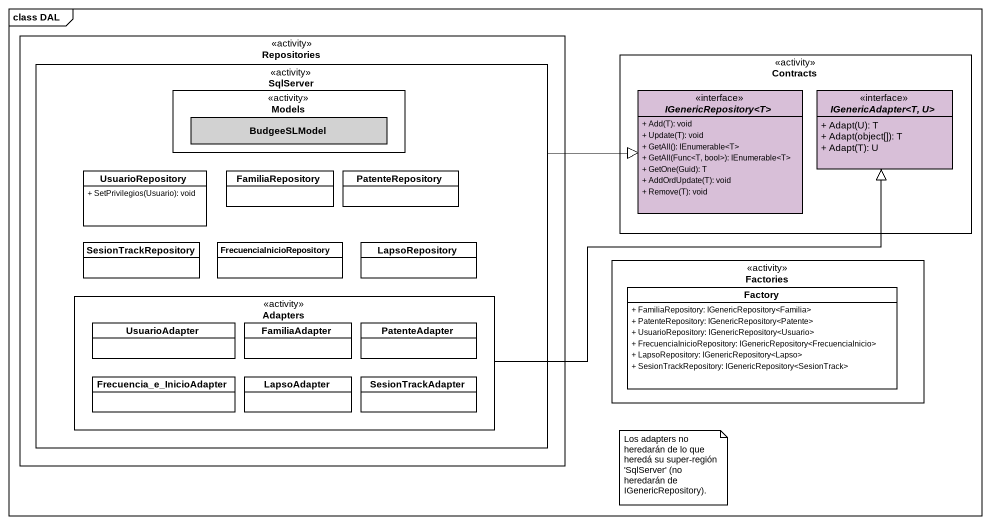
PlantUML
@startuml
mainframe class DAL
hide circle
hide empty members
skinparam classAttributeIconSize 0
rectangle Repositories <<activity>> {
  rectangle SqlServer <<activity>> {
    rectangle Models <<activity>> {
      class BudgeeSLModel #D2D2D2
    }
    class UsuarioRepository {
      + SetPrivilegios(Usuario): void
    }
    class FamiliaRepository
    class PatenteRepository
    class SesionTrackRepository
    class FrecuenciaInicioRepository
    class LapsoRepository
    rectangle Adapters <<activity>> {
      class UsuarioAdapter
      class FamiliaAdapter
      class PatenteAdapter
      class Frecuencia_e_InicioAdapter
      class LapsoAdapter
      class SesionTrackAdapter
    }
  }
}
rectangle Contracts <<activity>> {
  interface "IGenericRepository<T>" as IGenericRepository_T #D8BFD8 {
    + Add(T): void
    + Update(T): void
    + GetAll(): IEnumerable<T>
    + GetAll(Func<T, bool>): IEnumerable<T>
    + GetOne(Guid): T
    + AddOrdUpdate(T): void
    + Remove(T): void
  }
  interface "IGenericAdapter<T, U>" as IGenericAdapter_T_U #D8BFD8 {
    + Adapt(U): T
    + Adapt(object[]): T
    + Adapt(T): U
  }
}
rectangle Factories <<activity>> {
  class Factory {
    + FamiliaRepository: IGenericRepository<Familia>
    + PatenteRepository: IGenericRepository<Patente>
    + UsuarioRepository: IGenericRepository<Usuario>
    + FrecuenciaInicioRepository: IGenericRepository<FrecuenciaInicio>
    + LapsoRepository: IGenericRepository<Lapso>
    + SesionTrackRepository: IGenericRepository<SesionTrack>
  }
}
SqlServer -right-|> IGenericRepository_T
Adapters -right-|> IGenericAdapter_T_U
note as N1
  Los adapters no heredarán de lo que heredá su super-región 'SqlServer' (no heredarán de IGenericRepository).
end note
@enduml
